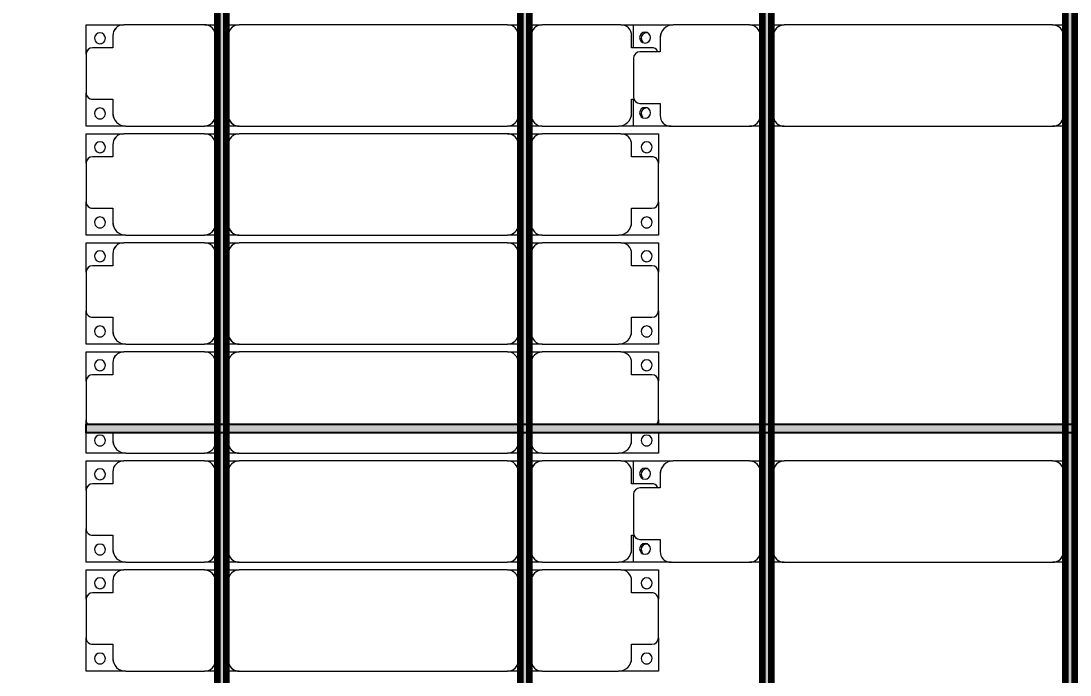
# Model space of a CAD drawing. Header units: millimetres. Extents: x 312848 to 517332, y -142134 to -35114.
# Drawn here: x 324234 to 329045, y -90078 to -87078 of the extents above; entities that cross this region are included whole.
import ezdxf

# ---------------------------------------------------------------- set-up
doc = ezdxf.new("R2010")
doc.units = ezdxf.units.MM
for name, color, linetype, lineweight in [('A-ANNO-DIMS', 211, 'Continuous', 9), ('A-ANNO-DIMS-500', 211, 'Continuous', 9), ('A-GENM', 13, 'Continuous', 9), ('S-BEAM', 12, 'Continuous', 9)]:
    doc.layers.add(name, color=color, linetype=linetype, lineweight=lineweight)
doc.styles.add('Trebuchet MS', font='trebuc.ttf', dxfattribs={"width": 0.8, "height": 1500})
doc.dimstyles.new('Arc_Length_-_3mm_Trebuchet_MS_3', dxfattribs={"dimscale": 304.8, "dimtxt": 1546.42636, "dimasz": 1.64042, "dimexe": 2.46063, "dimexo": 2.46063, "dimgap": 0.492126, "dimtad": 1, "dimdec": 0, "dimrnd": 10, "dimzin": 0, "dimdsep": 46, "dimtxsty": 'Trebuchet MS', "dimblk1": 'OBLIQUE', "dimblk2": 'OBLIQUE', "dimsah": 1, "dimcen": 0.09, "dimdle": 1.64042, "dimazin": 0, "dimtfac": 1, "dimtdec": 4, "dimtix": 1, "dimtmove": 0, "dimatfit": 3, "dimfxl": 1, "dimtvp": 1, "dimtfill": 1, "dimtolj": 1, "dimtzin": 0, "dimarcsym": 2})

# ---------------------------------------------------------------- blocks, each defined once
blk = doc.blocks.new('Dai phao do pin - DẢI PHAO ĐỠ PIN-V7-KHUNG KẾT CẤU BÈ PIN 3')
at = {"layer": 'A-GENM', "color": 7}
for p, q in [((-1312.2, 241.6), (-1129.7, 241.6)), ((-1312.2, 136.9), (-1312.2, 241.6)), ((-779.7, 241.6), (-1129.7, 241.6)), ((-779.7, 241.6), (-720, 241.6)), ((-680, 241.6), (-620.3, 241.6)), ((610.3, 241.6), (-620.3, 241.6)), ((610.3, 241.6), (670, 241.6)), ((-1189.7, 181.6), (-1189.7, 118.2)), ((-729.7, -173.4), (-729.7, 191.6)), ((-670.3, 191.6), (-670.3, -173.4)), ((660.3, -173.4), (660.3, 191.6)), ((-1189.7, 118.2), (-1282.2, 118.2)), ((-1312.2, 88.2), (-1312.2, -88.2)), ((-1312.2, -223.4), (-1312.2, -99.5)), ((-1282.2, -118.2), (-1189.7, -118.2)), ((-1189.7, -118.2), (-1189.7, -173.4)), ((-1139.7, -223.4), (-1312.2, -223.4)), ((-1139.7, -223.4), (-779.7, -223.4)), ((-720, -223.4), (-779.7, -223.4)), ((-620.3, -223.4), (-680, -223.4)), ((-620.3, -223.4), (610.3, -223.4)), ((670, -223.4), (610.3, -223.4))]:
    blk.add_line(p, q, dxfattribs=at)
for centre, radius, start, end in [((-1129.7, 181.6), 60, 90, 180), ((-779.7, 191.6), 50, 360, 90), ((-620.3, 191.6), 50, 90, 180), ((610.3, 191.6), 50, 360, 90), ((610.3, 191.6), 50, 15, 90), ((-1258.6, 183.2), 25, 0, 180), ((-1129.7, 181.6), 60, 150, 180), ((-779.7, 191.6), 50, 360, 45), ((-620.3, 191.6), 50, 105, 180), ((-1258.6, 183.2), 25, 180, 360), ((-1282.2, 88.2), 30, 90, 180), ((-1282.2, -88.2), 30, 180, 270), ((-1282.2, -88.2), 30, 210, 240), ((-1258.6, -161.8), 25, 0, 180), ((-1258.6, -161.8), 25, 180, 0), ((-1139.7, -173.4), 50, 180, 270), ((-1139.7, -173.4), 50, 180, 225), ((-779.7, -173.4), 50, 270, 360), ((-779.7, -173.4), 50, 315, 360), ((-620.3, -173.4), 50, 180, 270), ((-620.3, -173.4), 50, 180, 270), ((610.3, -173.4), 50, 270, 360), ((610.3, -173.4), 50, 285, 360)]:
    blk.add_arc(centre, radius, start, end, dxfattribs=at)
blk = doc.blocks.new('Dai phao do pin - DẢI PHAO ĐỠ PIN-67477-KHUNG KẾT CẤU BÈ PIN 3')
at = {"layer": 'A-GENM', "color": 7}
for p, q in [((-1312.2, 241.6), (-1129.7, 241.6)), ((-1312.2, 136.9), (-1312.2, 241.6)), ((-779.7, 241.6), (-1129.7, 241.6)), ((-779.7, 241.6), (-720, 241.6)), ((-680, 241.6), (-620.3, 241.6)), ((610.3, 241.6), (-620.3, 241.6)), ((610.3, 241.6), (670, 241.6)), ((-1189.7, 181.6), (-1189.7, 118.2)), ((-729.7, -173.4), (-729.7, 191.6)), ((-670.3, 191.6), (-670.3, -173.4)), ((660.3, -173.4), (660.3, 191.6)), ((-1189.7, 118.2), (-1282.2, 118.2)), ((-1312.2, 88.2), (-1312.2, -88.2)), ((-1312.2, -223.4), (-1312.2, -99.5)), ((-1282.2, -118.2), (-1189.7, -118.2)), ((-1189.7, -118.2), (-1189.7, -173.4)), ((-1139.7, -223.4), (-1312.2, -223.4)), ((-1139.7, -223.4), (-779.7, -223.4)), ((-720, -223.4), (-779.7, -223.4)), ((-620.3, -223.4), (-680, -223.4)), ((-620.3, -223.4), (610.3, -223.4)), ((670, -223.4), (610.3, -223.4))]:
    blk.add_line(p, q, dxfattribs=at)
for centre, radius, start, end in [((-1129.7, 181.6), 60, 90, 180), ((-779.7, 191.6), 50, 360, 90), ((-620.3, 191.6), 50, 90, 180), ((610.3, 191.6), 50, 360, 90), ((610.3, 191.6), 50, 15, 90), ((-1258.6, 183.2), 25, 0, 180), ((-1129.7, 181.6), 60, 150, 180), ((-779.7, 191.6), 50, 360, 45), ((-620.3, 191.6), 50, 105, 180), ((-1258.6, 183.2), 25, 180, 360), ((-1282.2, 88.2), 30, 90, 180), ((-1282.2, -88.2), 30, 180, 270), ((-1282.2, -88.2), 30, 210, 240), ((-1258.6, -161.8), 25, 0, 180), ((-1258.6, -161.8), 25, 180, 0), ((-1139.7, -173.4), 50, 180, 270), ((-1139.7, -173.4), 50, 180, 225), ((-779.7, -173.4), 50, 270, 360), ((-779.7, -173.4), 50, 315, 360), ((-620.3, -173.4), 50, 180, 270), ((-620.3, -173.4), 50, 180, 270), ((610.3, -173.4), 50, 270, 360), ((610.3, -173.4), 50, 285, 360)]:
    blk.add_arc(centre, radius, start, end, dxfattribs=at)
blk = doc.blocks.new('Dầm C52 - Dầm C52-66353-KHUNG KẾT CẤU BÈ PIN 3')
at = {"layer": 'S-BEAM', "lineweight": 140}
blk.add_hatch(color=1, dxfattribs=at).paths.add_polyline_path([(-45616.3, 20), (-45616.3, -20), (45616.3, -20), (45616.3, 20), (-45569, 20)])
at = {"layer": 'S-BEAM', "color": 1, "lineweight": 140}
for p, q in [((-45616.3, 20), (45616.3, 20)), ((45616.3, -20), (-45616.3, -20))]:
    blk.add_line(p, q, dxfattribs=at)
blk = doc.blocks.new('Dầm C52 - Dầm C52-V13-KHUNG KẾT CẤU BÈ PIN 3')
at = {"layer": 'S-BEAM', "lineweight": 140}
blk.add_hatch(color=1, dxfattribs=at).paths.add_polyline_path([(-45616.3, 20), (-45616.3, -20), (45616.3, -20), (45616.3, 20), (-45569, 20)])
at = {"layer": 'S-BEAM', "color": 1, "lineweight": 140}
for p, q in [((-45616.3, 20), (45616.3, 20)), ((45616.3, -20), (-45616.3, -20))]:
    blk.add_line(p, q, dxfattribs=at)
blk = doc.blocks.new('Dầm C52 - Hộp 40x60-69555-KHUNG KẾT CẤU BÈ PIN 3')
at = {"layer": 'S-BEAM', "lineweight": 25}
blk.add_hatch(color=4, dxfattribs=at).paths.add_polyline_path([(37512.3, -20), (37702.2, -20), (37702.2, 20), (-37702.2, 20), (-37702.2, -20), (37035.7, -20)])
at = {"layer": 'S-BEAM', "color": 4, "lineweight": 25}
for p, q in [((-37702.2, -20), (-37702.2, 20)), ((-37702.2, 20), (37702.2, 20)), ((37702.2, -20), (-37702.2, -20))]:
    blk.add_line(p, q, dxfattribs=at)
blk = doc.blocks.new('Dải phao đi lại kèm đỡ invester - DẢI PHAO ĐI LẠI-68882-KHUNG KẾT CẤU BÈ PIN 3')
at = {"layer": 'A-GENM', "color": 7}
for p, q in [((43258.4, 1312.2), (43411.8, 1312.2)), ((43258.4, 1129.7), (43258.4, 1312.2)), ((43588.2, 1312.2), (43411.8, 1312.2)), ((43588.2, 1312.2), (43723.4, 1312.2)), ((43723.4, 1312.2), (43723.4, 1139.7)), ((43758.4, 1312.2), (43911.8, 1312.2)), ((43758.4, 1129.7), (43758.4, 1312.2)), ((44088.2, 1312.2), (43911.8, 1312.2)), ((44088.2, 1312.2), (44223.4, 1312.2)), ((44223.4, 1312.2), (44223.4, 1139.7)), ((44258.4, 1312.2), (44351.2, 1312.2)), ((44258.4, 1129.7), (44258.4, 1312.2)), ((44391.2, 1312.2), (44411.8, 1312.2)), ((44588.2, 1312.2), (44411.8, 1312.2)), ((44588.2, 1312.2), (44723.4, 1312.2)), ((44723.4, 1312.2), (44723.4, 1139.7)), ((44758.4, 1312.2), (44911.8, 1312.2)), ((44758.4, 1129.7), (44758.4, 1312.2)), ((45088.2, 1312.2), (44911.8, 1312.2)), ((45088.2, 1312.2), (45223.4, 1312.2)), ((45223.4, 1312.2), (45223.4, 1139.7)), ((45258.4, 1312.2), (45411.8, 1312.2)), ((45258.4, 1129.7), (45258.4, 1312.2)), ((45588.2, 1312.2), (45411.8, 1312.2)), ((45588.2, 1312.2), (45723.4, 1312.2)), ((45723.4, 1312.2), (45723.4, 1139.7)), ((45758.4, 1312.2), (45911.8, 1312.2)), ((45758.4, 1129.7), (45758.4, 1312.2)), ((46088.2, 1312.2), (45911.8, 1312.2)), ((46088.2, 1312.2), (46223.4, 1312.2)), ((46223.4, 1312.2), (46223.4, 1139.7)), ((43381.8, 1282.2), (43381.8, 1189.7)), ((43618.2, 1189.7), (43618.2, 1282.2)), ((43881.8, 1282.2), (43881.8, 1189.7)), ((44118.2, 1189.7), (44118.2, 1282.2)), ((44618.2, 1189.7), (44618.2, 1282.2)), ((44881.8, 1282.2), (44881.8, 1189.7)), ((45118.2, 1189.7), (45118.2, 1282.2)), ((45381.8, 1282.2), (45381.8, 1189.7)), ((45618.2, 1189.7), (45618.2, 1282.2)), ((45881.8, 1282.2), (45881.8, 1189.7)), ((46118.2, 1189.7), (46118.2, 1282.2)), ((43381.8, 1189.7), (43318.4, 1189.7)), ((43673.4, 1189.7), (43618.2, 1189.7)), ((43881.8, 1189.7), (43818.4, 1189.7)), ((44173.4, 1189.7), (44118.2, 1189.7)), ((44351.2, 1189.7), (44318.4, 1189.7)), ((44673.4, 1189.7), (44618.2, 1189.7)), ((44881.8, 1189.7), (44818.4, 1189.7)), ((45173.4, 1189.7), (45118.2, 1189.7)), ((45381.8, 1189.7), (45318.4, 1189.7)), ((45673.4, 1189.7), (45618.2, 1189.7)), ((45881.8, 1189.7), (45818.4, 1189.7)), ((46173.4, 1189.7), (46118.2, 1189.7)), ((43258.4, 1129.7), (43258.4, 769.7)), ((43723.4, 769.7), (43723.4, 1139.7)), ((43758.4, 1129.7), (43758.4, 769.7)), ((44223.4, 769.7), (44223.4, 1139.7)), ((44258.4, 1129.7), (44258.4, 769.7)), ((44723.4, 769.7), (44723.4, 1139.7)), ((44758.4, 1129.7), (44758.4, 769.7)), ((45223.4, 769.7), (45223.4, 1139.7)), ((45258.4, 1129.7), (45258.4, 769.7)), ((45723.4, 769.7), (45723.4, 1139.7)), ((45758.4, 1129.7), (45758.4, 769.7)), ((46223.4, 769.7), (46223.4, 1139.7)), ((43258.4, 710), (43258.4, 769.7)), ((43723.4, 769.7), (43723.4, 710)), ((43758.4, 710), (43758.4, 769.7)), ((44223.4, 769.7), (44223.4, 710)), ((44258.4, 710), (44258.4, 769.7)), ((44723.4, 769.7), (44723.4, 710)), ((44758.4, 710), (44758.4, 769.7)), ((45223.4, 769.7), (45223.4, 710)), ((45258.4, 710), (45258.4, 769.7)), ((45723.4, 769.7), (45723.4, 710)), ((45758.4, 710), (45758.4, 769.7)), ((46223.4, 769.7), (46223.4, 710)), ((43308.4, 719.7), (43673.4, 719.7)), ((43808.4, 719.7), (44173.4, 719.7)), ((44308.4, 719.7), (44351.2, 719.7)), ((44391.2, 719.7), (44673.4, 719.7)), ((44808.4, 719.7), (45173.4, 719.7)), ((45308.4, 719.7), (45673.4, 719.7)), ((45808.4, 719.7), (46173.4, 719.7)), ((43258.4, 610.3), (43258.4, 670)), ((43673.4, 660.3), (43308.4, 660.3)), ((43723.4, 670), (43723.4, 610.3)), ((43758.4, 610.3), (43758.4, 670)), ((44173.4, 660.3), (43808.4, 660.3)), ((44223.4, 670), (44223.4, 610.3)), ((44258.4, 610.3), (44258.4, 670)), ((44351.2, 660.3), (44308.4, 660.3)), ((44673.4, 660.3), (44391.2, 660.3)), ((44723.4, 670), (44723.4, 610.3)), ((44758.4, 610.3), (44758.4, 670)), ((45173.4, 660.3), (44808.4, 660.3)), ((45223.4, 670), (45223.4, 610.3)), ((45258.4, 610.3), (45258.4, 670)), ((45673.4, 660.3), (45308.4, 660.3)), ((45723.4, 670), (45723.4, 610.3)), ((45758.4, 610.3), (45758.4, 670)), ((46173.4, 660.3), (45808.4, 660.3)), ((46223.4, 670), (46223.4, 610.3)), ((43258.4, 610.3), (43258.4, -620.3)), ((43723.4, -620.3), (43723.4, 610.3)), ((43758.4, 610.3), (43758.4, -620.3)), ((44223.4, -620.3), (44223.4, 610.3)), ((44258.4, 610.3), (44258.4, -620.3)), ((44723.4, -620.3), (44723.4, 610.3)), ((44758.4, 610.3), (44758.4, -620.3)), ((45223.4, -620.3), (45223.4, 610.3)), ((45258.4, 610.3), (45258.4, -620.3)), ((45723.4, -620.3), (45723.4, 610.3)), ((45758.4, 610.3), (45758.4, -620.3)), ((46223.4, -620.3), (46223.4, 610.3)), ((43258.4, -680), (43258.4, -620.3)), ((43723.4, -620.3), (43723.4, -680)), ((43758.4, -680), (43758.4, -620.3)), ((44223.4, -620.3), (44223.4, -680)), ((44258.4, -680), (44258.4, -620.3)), ((44723.4, -620.3), (44723.4, -680)), ((44758.4, -680), (44758.4, -620.3)), ((45223.4, -620.3), (45223.4, -680)), ((45258.4, -680), (45258.4, -620.3)), ((45723.4, -620.3), (45723.4, -680)), ((45758.4, -680), (45758.4, -620.3)), ((46223.4, -620.3), (46223.4, -680)), ((43308.4, -670.3), (43673.4, -670.3)), ((43808.4, -670.3), (44173.4, -670.3)), ((44308.4, -670.3), (44351.2, -670.3)), ((44391.2, -670.3), (44673.4, -670.3)), ((44808.4, -670.3), (45173.4, -670.3)), ((45308.4, -670.3), (45673.4, -670.3)), ((45808.4, -670.3), (46173.4, -670.3)), ((43258.4, -779.7), (43258.4, -720)), ((43723.4, -720), (43723.4, -779.7)), ((43758.4, -779.7), (43758.4, -720)), ((44223.4, -720), (44223.4, -779.7)), ((44258.4, -779.7), (44258.4, -720)), ((44723.4, -720), (44723.4, -779.7)), ((44758.4, -779.7), (44758.4, -720)), ((45223.4, -720), (45223.4, -779.7)), ((45258.4, -779.7), (45258.4, -720)), ((45723.4, -720), (45723.4, -779.7)), ((45758.4, -779.7), (45758.4, -720)), ((46223.4, -720), (46223.4, -779.7)), ((43673.4, -729.7), (43308.4, -729.7)), ((44173.4, -729.7), (43808.4, -729.7)), ((44351.2, -729.7), (44308.4, -729.7)), ((44673.4, -729.7), (44391.2, -729.7)), ((45173.4, -729.7), (44808.4, -729.7)), ((45673.4, -729.7), (45308.4, -729.7)), ((46173.4, -729.7), (45808.4, -729.7)), ((43258.4, -779.7), (43258.4, -1129.7)), ((43723.4, -1139.7), (43723.4, -779.7)), ((43758.4, -779.7), (43758.4, -1129.7)), ((44223.4, -1139.7), (44223.4, -779.7)), ((44258.4, -779.7), (44258.4, -1129.7)), ((44723.4, -1139.7), (44723.4, -779.7)), ((44758.4, -779.7), (44758.4, -1129.7)), ((45223.4, -1139.7), (45223.4, -779.7)), ((45258.4, -779.7), (45258.4, -1129.7)), ((45723.4, -1139.7), (45723.4, -779.7)), ((45758.4, -779.7), (45758.4, -1129.7)), ((46223.4, -1139.7), (46223.4, -779.7)), ((43258.4, -1312.2), (43258.4, -1129.7)), ((43723.4, -1139.7), (43723.4, -1312.2)), ((43758.4, -1198.7), (43758.4, -1129.7)), ((44223.4, -1139.7), (44223.4, -1312.2)), ((44258.4, -1312.2), (44258.4, -1129.7)), ((44723.4, -1139.7), (44723.4, -1312.2)), ((44758.4, -1312.2), (44758.4, -1129.7)), ((45223.4, -1139.7), (45223.4, -1312.2)), ((45258.4, -1312.2), (45258.4, -1129.7)), ((45723.4, -1139.7), (45723.4, -1312.2)), ((45758.4, -1198.7), (45758.4, -1129.7)), ((46223.4, -1139.7), (46223.4, -1312.2)), ((43318.4, -1189.7), (43381.8, -1189.7)), ((43381.8, -1189.7), (43381.8, -1282.2)), ((43618.2, -1282.2), (43618.2, -1189.7)), ((43618.2, -1189.7), (43673.4, -1189.7)), ((43818.4, -1189.7), (43881.8, -1189.7)), ((43881.8, -1189.7), (43881.8, -1204.4)), ((44118.2, -1282.2), (44118.2, -1189.7)), ((44118.2, -1189.7), (44173.4, -1189.7)), ((44318.4, -1189.7), (44351.2, -1189.7)), ((44618.2, -1282.2), (44618.2, -1189.7)), ((44618.2, -1189.7), (44673.4, -1189.7)), ((44818.4, -1189.7), (44881.8, -1189.7)), ((44881.8, -1189.7), (44881.8, -1282.2)), ((45118.2, -1282.2), (45118.2, -1189.7)), ((45118.2, -1189.7), (45173.4, -1189.7)), ((45318.4, -1189.7), (45381.8, -1189.7)), ((45381.8, -1189.7), (45381.8, -1282.2)), ((45618.2, -1282.2), (45618.2, -1189.7)), ((45618.2, -1189.7), (45673.4, -1189.7)), ((45818.4, -1189.7), (45881.8, -1189.7)), ((45881.8, -1189.7), (45881.8, -1204.4)), ((46118.2, -1282.2), (46118.2, -1189.7)), ((46118.2, -1189.7), (46173.4, -1189.7)), ((43411.8, -1312.2), (43258.4, -1312.2)), ((43411.8, -1312.2), (43588.2, -1312.2)), ((43723.4, -1312.2), (43588.2, -1312.2)), ((44351.2, -1312.2), (44258.4, -1312.2)), ((44411.8, -1312.2), (44391.2, -1312.2)), ((44411.8, -1312.2), (44588.2, -1312.2)), ((44723.4, -1312.2), (44588.2, -1312.2)), ((44911.8, -1312.2), (44758.4, -1312.2)), ((44911.8, -1312.2), (45088.2, -1312.2)), ((45223.4, -1312.2), (45088.2, -1312.2)), ((45411.8, -1312.2), (45258.4, -1312.2)), ((45411.8, -1312.2), (45588.2, -1312.2)), ((45723.4, -1312.2), (45588.2, -1312.2))]:
    blk.add_line(p, q, dxfattribs=at)
for centre, radius, start, end in [((43411.8, 1282.2), 30, 90, 180), ((43411.8, 1282.2), 30, 90, 150), ((43588.2, 1282.2), 30, 360, 90), ((43588.2, 1282.2), 30, 30, 90), ((43911.8, 1282.2), 30, 90, 180), ((43911.8, 1282.2), 30, 90, 150), ((44088.2, 1282.2), 30, 0, 90), ((44088.2, 1282.2), 30, 30, 90), ((44411.8, 1282.2), 30, 90, 120), ((44411.8, 1282.2), 30, 90, 120), ((44588.2, 1282.2), 30, 0, 90), ((44588.2, 1282.2), 30, 30, 90), ((44911.8, 1282.2), 30, 90, 180), ((44911.8, 1282.2), 30, 90, 150), ((45088.2, 1282.2), 30, 0, 90), ((45088.2, 1282.2), 30, 30, 90), ((45411.8, 1282.2), 30, 90, 180), ((45411.8, 1282.2), 30, 90, 150), ((45588.2, 1282.2), 30, 360, 90), ((45588.2, 1282.2), 30, 30, 90), ((45911.8, 1282.2), 30, 90, 180), ((45911.8, 1282.2), 30, 90, 150), ((46088.2, 1282.2), 30, 360, 90), ((46088.2, 1282.2), 30, 30, 90), ((43316.8, 1248.6), 25, 90, 270), ((43316.8, 1248.6), 25, 270, 90), ((43661.8, 1248.6), 25, 90, 270), ((43661.8, 1248.6), 25, 270, 90), ((43816.8, 1248.6), 25, 90, 270), ((43816.8, 1248.6), 25, 270, 90), ((44161.8, 1248.6), 25, 90, 270), ((44161.8, 1248.6), 25, 270, 90), ((44316.8, 1248.6), 25, 90, 270), ((44316.8, 1248.6), 25, 270, 90), ((44661.8, 1248.6), 25, 90, 270), ((44661.8, 1248.6), 25, 270, 90), ((44816.8, 1248.6), 25, 90, 270), ((44816.8, 1248.6), 25, 270, 90), ((45161.8, 1248.6), 25, 90, 270), ((45161.8, 1248.6), 25, 270, 90), ((45316.8, 1248.6), 25, 90, 270), ((45316.8, 1248.6), 25, 270, 90), ((45661.8, 1248.6), 25, 90, 270), ((45661.8, 1248.6), 25, 270, 90), ((45816.8, 1248.6), 25, 90, 270), ((45816.8, 1248.6), 25, 270, 90), ((46161.8, 1248.6), 25, 90, 270), ((46161.8, 1248.6), 25, 270, 90), ((43661.8, 1248.6), 25, 180, 195), ((44161.8, 1248.6), 25, 180, 195), ((44661.8, 1248.6), 25, 180, 195), ((45161.8, 1248.6), 25, 180, 195), ((45661.8, 1248.6), 25, 180, 195), ((46161.8, 1248.6), 25, 180, 195), ((43318.4, 1129.7), 60, 90, 180), ((43318.4, 1129.7), 60, 90, 120), ((43673.4, 1139.7), 50, 360, 90), ((43673.4, 1139.7), 50, 45, 90), ((43818.4, 1129.7), 60, 90, 180), ((43818.4, 1129.7), 60, 90, 120), ((44173.4, 1139.7), 50, 360, 90), ((44173.4, 1139.7), 50, 45, 90), ((44318.4, 1129.7), 60, 90, 180), ((44318.4, 1129.7), 60, 90, 120), ((44673.4, 1139.7), 50, 360, 90), ((44673.4, 1139.7), 50, 45, 90), ((44818.4, 1129.7), 60, 90, 180), ((44818.4, 1129.7), 60, 90, 120), ((45173.4, 1139.7), 50, 360, 90), ((45173.4, 1139.7), 50, 45, 90), ((45318.4, 1129.7), 60, 90, 180), ((45318.4, 1129.7), 60, 90, 120), ((45673.4, 1139.7), 50, 360, 90), ((45673.4, 1139.7), 50, 45, 90), ((45818.4, 1129.7), 60, 90, 180), ((45818.4, 1129.7), 60, 90, 120), ((46173.4, 1139.7), 50, 360, 90), ((46173.4, 1139.7), 50, 45, 90), ((43308.4, 769.7), 50, 180, 270), ((43308.4, 769.7), 50, 225, 270), ((43673.4, 769.7), 50, 270, 360), ((43673.4, 769.7), 50, 270, 315), ((43808.4, 769.7), 50, 180, 270), ((43808.4, 769.7), 50, 225, 270), ((44173.4, 769.7), 50, 270, 0), ((44173.4, 769.7), 50, 270, 315), ((44308.4, 769.7), 50, 180, 270), ((44308.4, 769.7), 50, 225, 270), ((44673.4, 769.7), 50, 270, 0), ((44673.4, 769.7), 50, 270, 315), ((44808.4, 769.7), 50, 180, 270), ((44808.4, 769.7), 50, 225, 270), ((45173.4, 769.7), 50, 270, 360), ((45173.4, 769.7), 50, 270, 315), ((45308.4, 769.7), 50, 180, 270), ((45308.4, 769.7), 50, 225, 270), ((45673.4, 769.7), 50, 270, 0), ((45673.4, 769.7), 50, 270, 315), ((45808.4, 769.7), 50, 180, 270), ((45808.4, 769.7), 50, 225, 270), ((46173.4, 769.7), 50, 270, 0), ((46173.4, 769.7), 50, 270, 315), ((43308.4, 610.3), 50, 90, 180), ((43308.4, 610.3), 50, 105, 180), ((43673.4, 610.3), 50, 360, 90), ((43673.4, 610.3), 50, 15, 90), ((43808.4, 610.3), 50, 90, 180), ((43808.4, 610.3), 50, 105, 180), ((44173.4, 610.3), 50, 360, 90), ((44173.4, 610.3), 50, 15, 90), ((44308.4, 610.3), 50, 90, 180), ((44308.4, 610.3), 50, 105, 180), ((44673.4, 610.3), 50, 360, 90), ((44673.4, 610.3), 50, 15, 90), ((44808.4, 610.3), 50, 90, 180), ((44808.4, 610.3), 50, 105, 180), ((45173.4, 610.3), 50, 0, 90), ((45173.4, 610.3), 50, 15, 90), ((45308.4, 610.3), 50, 90, 180), ((45308.4, 610.3), 50, 105, 180), ((45673.4, 610.3), 50, 360, 90), ((45673.4, 610.3), 50, 45, 90), ((45673.4, 610.3), 50, 15, 30), ((45808.4, 610.3), 50, 90, 180), ((45808.4, 610.3), 50, 105, 180), ((46173.4, 610.3), 50, 360, 90), ((46173.4, 610.3), 50, 15, 90), ((43308.4, -620.3), 50, 180, 270), ((43673.4, -620.3), 50, 270, 360), ((43673.4, -620.3), 50, 270, 360), ((43808.4, -620.3), 50, 180, 270), ((44173.4, -620.3), 50, 270, 0), ((44173.4, -620.3), 50, 270, 0), ((44308.4, -620.3), 50, 180, 270), ((44673.4, -620.3), 50, 270, 0), ((44673.4, -620.3), 50, 270, 0), ((44808.4, -620.3), 50, 180, 270), ((45173.4, -620.3), 50, 270, 0), ((45173.4, -620.3), 50, 270, 0), ((45308.4, -620.3), 50, 180, 270), ((45673.4, -620.3), 50, 270, 360), ((45673.4, -620.3), 50, 321.7262, 0), ((45808.4, -620.3), 50, 180, 270), ((46173.4, -620.3), 50, 270, 360), ((46173.4, -620.3), 50, 270, 360), ((43308.4, -620.3), 50, 195, 270), ((43808.4, -620.3), 50, 195, 270), ((44308.4, -620.3), 50, 195, 270), ((44808.4, -620.3), 50, 195, 270), ((45308.4, -620.3), 50, 195, 270), ((45673.4, -620.3), 50, 270, 315), ((45808.4, -620.3), 50, 195, 270), ((43308.4, -779.7), 50, 90, 180), ((43308.4, -779.7), 50, 90, 135), ((43673.4, -779.7), 50, 360, 90), ((43673.4, -779.7), 50, 45, 90), ((43808.4, -779.7), 50, 90, 180), ((43808.4, -779.7), 50, 90, 135), ((44173.4, -779.7), 50, 360, 90), ((44173.4, -779.7), 50, 45, 90), ((44308.4, -779.7), 50, 90, 180), ((44308.4, -779.7), 50, 90, 135), ((44673.4, -779.7), 50, 360, 90), ((44673.4, -779.7), 50, 45, 90), ((44808.4, -779.7), 50, 90, 180), ((44808.4, -779.7), 50, 90, 135), ((45173.4, -779.7), 50, 360, 90), ((45173.4, -779.7), 50, 45, 90), ((45308.4, -779.7), 50, 90, 180), ((45308.4, -779.7), 50, 90, 135), ((45673.4, -779.7), 50, 0, 90), ((45673.4, -779.7), 50, 45, 90), ((45808.4, -779.7), 50, 90, 180), ((45808.4, -779.7), 50, 90, 135), ((46173.4, -779.7), 50, 360, 90), ((46173.4, -779.7), 50, 45, 90), ((43318.4, -1129.7), 60, 180, 270), ((43673.4, -1139.7), 50, 270, 0), ((43818.4, -1129.7), 60, 180, 270), ((44173.4, -1139.7), 50, 270, 0), ((44318.4, -1129.7), 60, 180, 270), ((44673.4, -1139.7), 50, 270, 360), ((44818.4, -1129.7), 60, 180, 270), ((45173.4, -1139.7), 50, 270, 360), ((45318.4, -1129.7), 60, 180, 270), ((45673.4, -1139.7), 50, 270, 0), ((45818.4, -1129.7), 60, 180, 270), ((46173.4, -1139.7), 50, 270, 360), ((43318.4, -1129.7), 60, 240, 270), ((43673.4, -1139.7), 50, 270, 315), ((43818.4, -1129.7), 60, 240, 270), ((44173.4, -1139.7), 50, 270, 315), ((44318.4, -1129.7), 60, 240, 270), ((44673.4, -1139.7), 50, 270, 315), ((44818.4, -1129.7), 60, 240, 270), ((45173.4, -1139.7), 50, 270, 315), ((45318.4, -1129.7), 60, 240, 270), ((45673.4, -1139.7), 50, 270, 315), ((45818.4, -1129.7), 60, 240, 270), ((46173.4, -1139.7), 50, 270, 315), ((43316.8, -1258.6), 25, 90, 270), ((43316.8, -1258.6), 25, 270, 90), ((43661.8, -1258.6), 25, 90, 270), ((43661.8, -1258.6), 25, 270, 90), ((43816.8, -1258.6), 25, 90, 139.2332), ((43816.8, -1258.6), 25, 0, 90), ((44161.8, -1258.6), 25, 90, 135), ((44161.8, -1258.6), 25, 0, 90), ((44316.8, -1258.6), 25, 90, 270), ((44316.8, -1258.6), 25, 270, 90), ((44661.8, -1258.6), 25, 90, 270), ((44661.8, -1258.6), 25, 270, 90), ((44816.8, -1258.6), 25, 90, 270), ((44816.8, -1258.6), 25, 270, 90), ((45161.8, -1258.6), 25, 90, 270), ((45161.8, -1258.6), 25, 270, 90), ((45316.8, -1258.6), 25, 90, 270), ((45316.8, -1258.6), 25, 270, 90), ((45661.8, -1258.6), 25, 90, 270), ((45661.8, -1258.6), 25, 270, 90), ((45816.8, -1258.6), 25, 90, 135), ((45816.8, -1258.6), 25, 0, 90), ((46161.8, -1258.6), 25, 90, 135), ((46161.8, -1258.6), 25, 0, 90), ((43411.8, -1282.2), 30, 180, 270), ((43411.8, -1282.2), 30, 210, 270), ((43588.2, -1282.2), 30, 270, 0), ((43588.2, -1282.2), 30, 270, 330), ((43661.8, -1258.6), 25, 165, 180), ((44088.2, -1282.2), 30, 300, 0), ((44588.2, -1282.2), 30, 270, 360), ((44588.2, -1282.2), 30, 270, 330), ((44661.8, -1258.6), 25, 165, 180), ((44911.8, -1282.2), 30, 180, 270), ((44911.8, -1282.2), 30, 210, 270), ((45088.2, -1282.2), 30, 270, 360), ((45088.2, -1282.2), 30, 270, 330), ((45161.8, -1258.6), 25, 165, 180), ((45411.8, -1282.2), 30, 180, 270), ((45411.8, -1282.2), 30, 210, 270), ((45588.2, -1282.2), 30, 270, 0), ((45588.2, -1282.2), 30, 270, 330), ((45661.8, -1258.6), 25, 165, 180), ((46088.2, -1282.2), 30, 300, 0), ((44411.8, -1282.2), 30, 240, 270), ((44411.8, -1282.2), 30, 240, 270)]:
    blk.add_arc(centre, radius, start, end, dxfattribs=at)
blk = doc.blocks.new('be pin 3_rvt-1-KHUNG KẾT CẤU BÈ PIN 3')
at = {"layer": 'A-GENM', "color": 4, "lineweight": 25, "rotation": 90.00000000000026}
blk.add_blockref('Dải phao đi lại kèm đỡ invester - DẢI PHAO ĐI LẠI-68882-KHUNG KẾT CẤU BÈ PIN 3', (325844.7, -133318.6), dxfattribs=at)
at = {"layer": 'A-GENM', "color": 4, "lineweight": 25}
for name, p in [('Dai phao do pin - DẢI PHAO ĐỠ PIN-67477-KHUNG KẾT CẤU BÈ PIN 3', (328354.7, -87337.3)), ('Dai phao do pin - DẢI PHAO ĐỠ PIN-V7-KHUNG KẾT CẤU BÈ PIN 3', (328354.7, -89337.3))]:
    blk.add_blockref(name, p, dxfattribs=at)
at = {"layer": 'S-BEAM', "color": 4, "lineweight": 25, "rotation": 89.99999999999962}
for name, p in [('Dầm C52 - Dầm C52-66353-KHUNG KẾT CẤU BÈ PIN 3', (325154.7, -88363.7)), ('Dầm C52 - Dầm C52-V13-KHUNG KẾT CẤU BÈ PIN 3', (326544.7, -88363.7)), ('Dầm C52 - Dầm C52-66353-KHUNG KẾT CẤU BÈ PIN 3', (327654.7, -88363.7)), ('Dầm C52 - Dầm C52-V13-KHUNG KẾT CẤU BÈ PIN 3', (329044.7, -88363.7))]:
    blk.add_blockref(name, p, dxfattribs=at)
at = {"layer": 'S-BEAM', "color": 4, "lineweight": 25}
blk.add_blockref('Dầm C52 - Hộp 40x60-69555-KHUNG KẾT CẤU BÈ PIN 3', (362234.7, -88947.4), dxfattribs=at)
blk = doc.blocks.new('DIMBLOCK1-KHUNG KẾT CẤU BÈ PIN 3')
at = {"layer": 'A-ANNO-DIMS-500', "transparency": 16777216}
for p, q in [((315292.2, -133837.3), (315292.2, -42837.3)), ((315292.2, -43337.3), (314542.2, -43337.3)), ((315292.2, -43337.3), (326292.5, -43337.3)), ((315292.2, -133337.3), (314542.2, -133337.3)), ((315292.2, -133337.3), (326292.5, -133337.3))]:
    blk.add_line(p, q, dxfattribs=at)
at = {"layer": 'A-ANNO-DIMS-500', "lineweight": 70, "transparency": 16777216}
for p, q in [((315292.2, -43337.3), (315042.2, -43087.3)), ((315292.2, -43337.3), (315542.2, -43587.3)), ((315292.2, -133337.3), (315042.2, -133087.3)), ((315292.2, -133337.3), (315542.2, -133587.3))]:
    blk.add_line(p, q, dxfattribs=at)
at = {"layer": 'A-ANNO-DIMS-500', "color": 0, "transparency": 16777216, "insert": (313222.8, -90303.1), "char_height": 1500, "width": 4717.911, "attachment_point": 1, "rotation": 90, "line_spacing_factor": 1.048425, "style": 'Trebuchet MS', "bg_fill": 3, "box_fill_scale": 1.25, "bg_fill_color": 256, "bg_fill_true_color": 13158600, "bg_fill_transparency": 0}
blk.add_mtext('90000', dxfattribs=at)
blk = doc.blocks.new('_Oblique')
at = {"color": 0, "linetype": 'ByBlock', "lineweight": -2}
blk.add_line((-0.5, -0.5), (0.5, 0.5), dxfattribs=at)
blk = doc.blocks.new('DIMBLOCK7-KHUNG KẾT CẤU BÈ PIN 3')
at = {"layer": 'A-ANNO-DIMS-500', "lineweight": 70, "transparency": 16777216}
for p, q in [((332121.1, -70337.3), (331871.1, -70087.3)), ((332121.1, -70337.3), (332371.1, -70587.3)), ((332121.1, -133337.3), (331871.1, -133087.3)), ((332121.1, -133337.3), (332371.1, -133587.3))]:
    blk.add_line(p, q, dxfattribs=at)
at = {"layer": 'A-ANNO-DIMS-500', "transparency": 16777216}
for p, q in [((332121.1, -70337.3), (327194.7, -70337.3)), ((332121.1, -133837.3), (332121.1, -70337.3)), ((332121.1, -70337.3), (332871.1, -70337.3)), ((332121.1, -133337.3), (331371.1, -133337.3)), ((332121.1, -133337.3), (332517.5, -133337.3))]:
    blk.add_line(p, q, dxfattribs=at)
at = {"layer": 'A-ANNO-DIMS-500', "color": 0, "transparency": 16777216, "insert": (330051.7, -103803.1), "char_height": 1500, "width": 4717.911, "attachment_point": 1, "rotation": 90, "line_spacing_factor": 1.048425, "style": 'Trebuchet MS', "bg_fill": 3, "box_fill_scale": 1.25, "bg_fill_color": 256, "bg_fill_true_color": 13158600, "bg_fill_transparency": 0}
blk.add_mtext('63000', dxfattribs=at)

msp = doc.modelspace()

# ---------------------------------------------------------------- block references
at = {"lineweight": 5}
msp.add_blockref('be pin 3_rvt-1-KHUNG KẾT CẤU BÈ PIN 3', (0, 0), dxfattribs=at)

# ---------------------------------------------------------------- next in the draw order: dimensions: what is measured, and where the dimension line sits
at = {"layer": 'A-ANNO-DIMS'}
dim = msp.add_linear_dim(base=(315292.2, -43337.3), p1=(327042.5, -133337.3), p2=(327042.5, -43337.3), angle=90, dimstyle='Arc_Length_-_3mm_Trebuchet_MS_3', override={"dimpost": '<>', "dimfxl": 90000}, dxfattribs=at)
dim.commit()
dim.dimension.update_dxf_attribs({"geometry": 'DIMBLOCK1-KHUNG KẾT CẤU BÈ PIN 3', "text_midpoint": (314376.5, -88337.3)})

# ---------------------------------------------------------------- next in the draw order: dimensions: what is measured, and where the dimension line sits
dim = msp.add_linear_dim(base=(332121.1, -70337.3), p1=(331767.5, -133337.3), p2=(326444.7, -70337.3), angle=90, dimstyle='Arc_Length_-_3mm_Trebuchet_MS_3', override={"dimpost": '<>', "dimfxl": 63224.460246}, dxfattribs=at)
dim.commit()
dim.dimension.update_dxf_attribs({"geometry": 'DIMBLOCK7-KHUNG KẾT CẤU BÈ PIN 3', "text_midpoint": (331205.4, -101837.3)})

doc.saveas('drawing.dxf')
